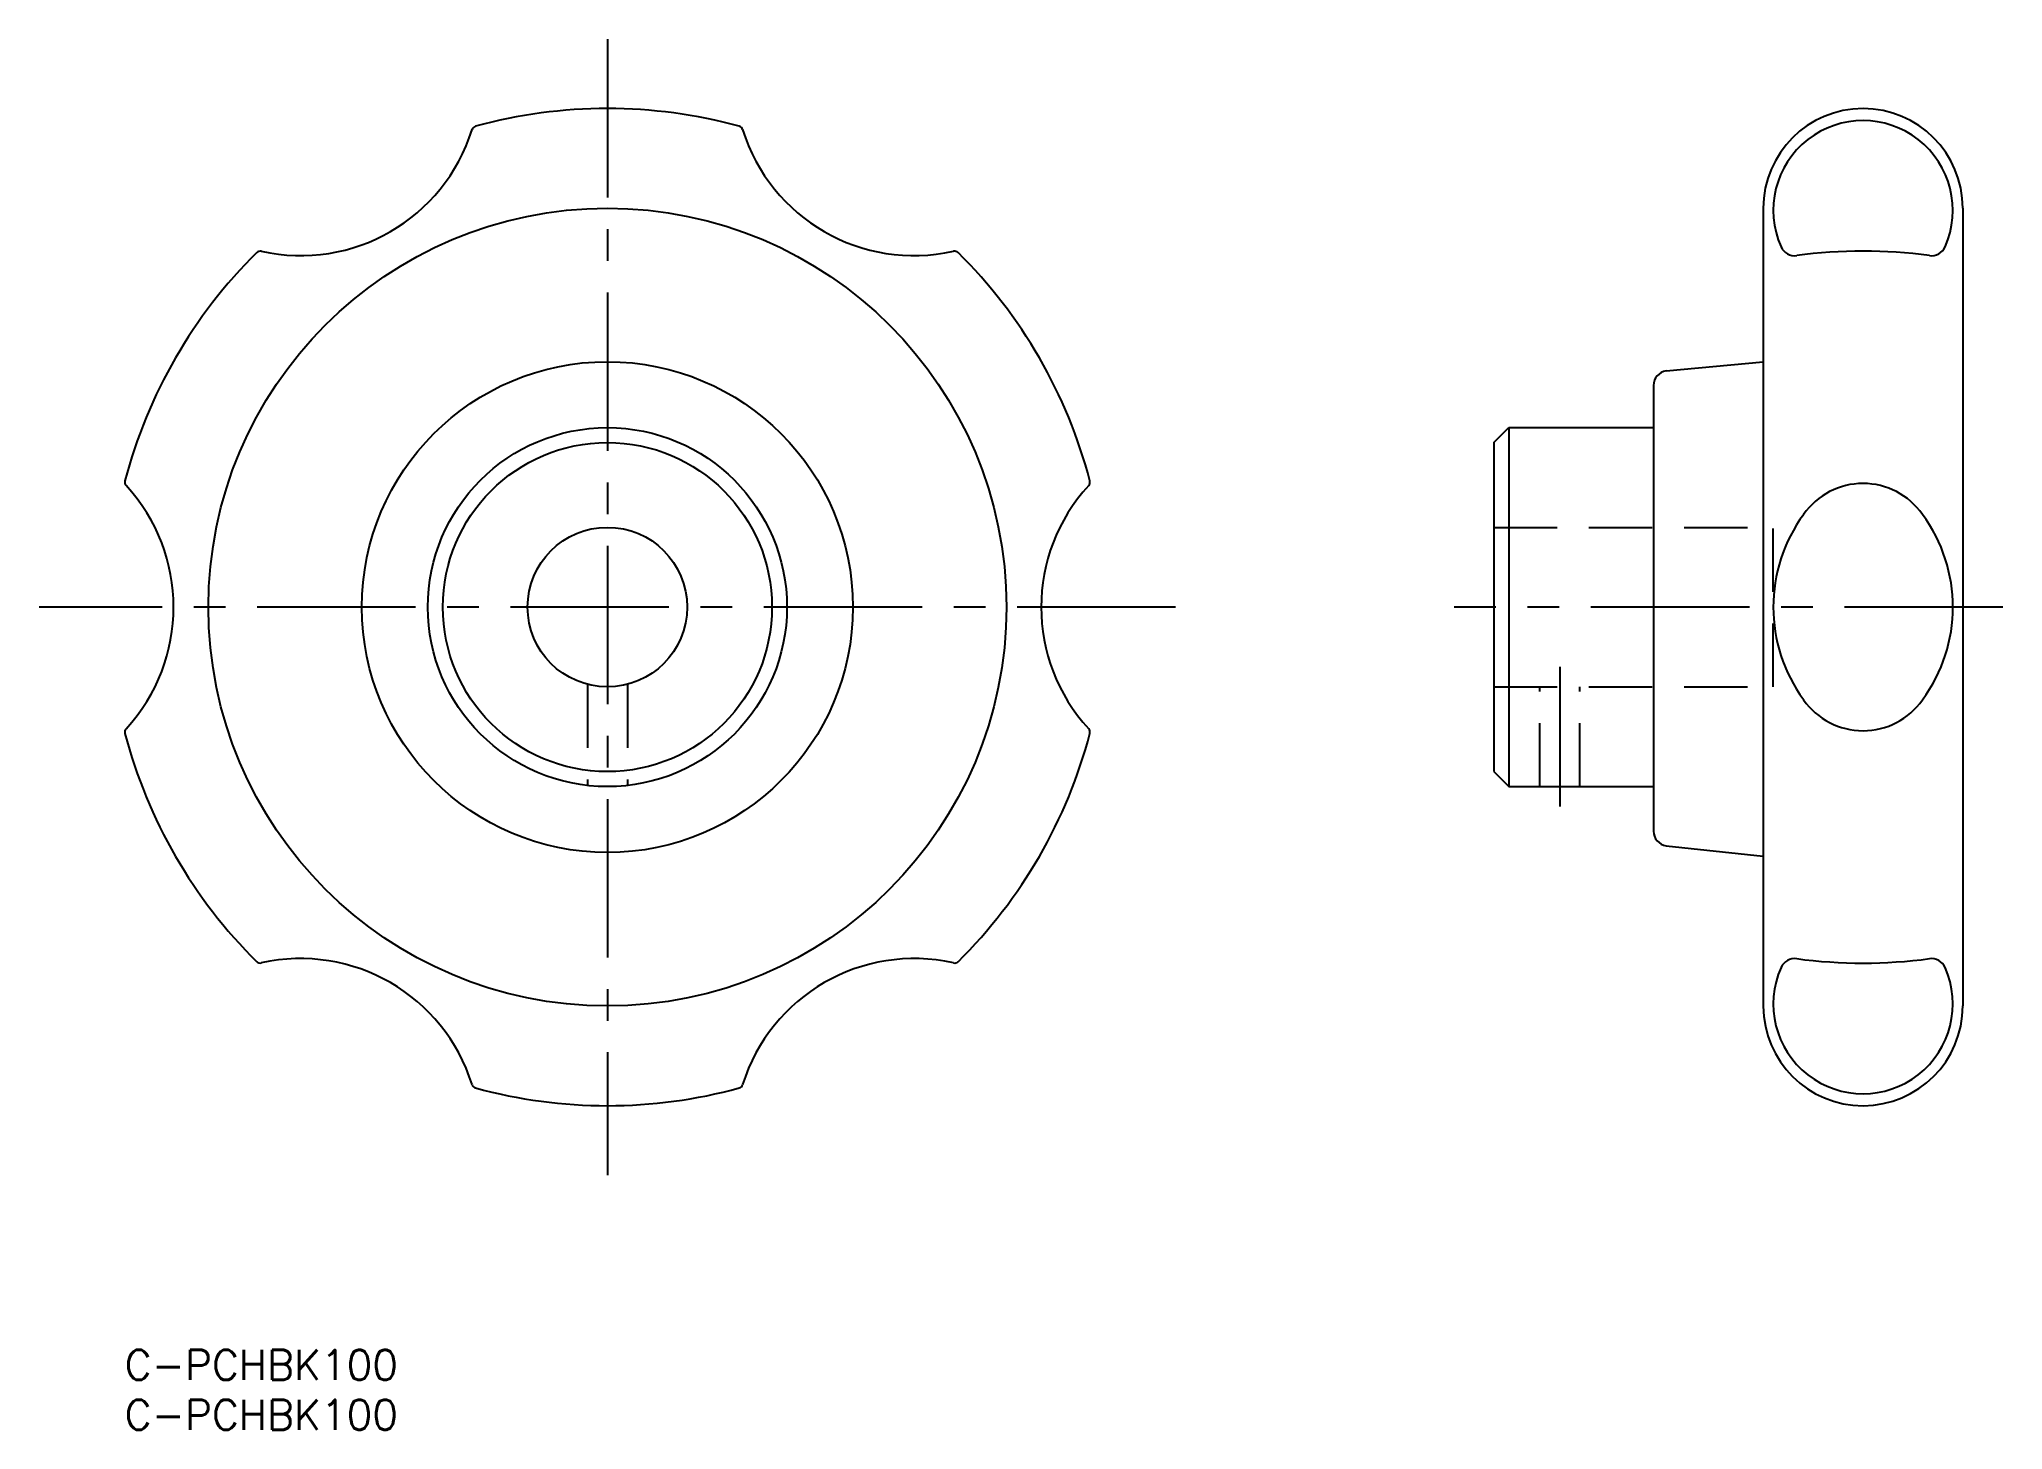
# Model space of a CAD drawing. Extents: x -9 to 188, y -8 to 131.
import ezdxf

# ---------------------------------------------------------------- set-up
doc = ezdxf.new("R2010")
doc.units = 0
doc.header["$LTSCALE"] = 0.5
doc.linetypes.add('CENTER', pattern=[50.8, 31.75, -6.35, 6.35, -6.35])
doc.linetypes.add('DASHED', pattern=[19.05, 12.7, -6.35])
doc.layers.get('0').update_dxf_attribs({"linetype": 'CONTINUOUS'})
doc.layers.add('CENTER', color=1, linetype='CENTER')
doc.styles.get("Standard").update_dxf_attribs({"font": 'txt.shx', "height": 3, "bigfont": 'bigfont.shx'})

# ---------------------------------------------------------------- blocks, each defined once
blk = doc.blocks.new('*U14')
at = {"color": 7, "linetype": 'CONTINUOUS'}
blk.add_text('C-PCHBK100', height=3, dxfattribs=at).set_placement((0, -3))
blk = doc.blocks.new('*U15')
at = {"color": 7, "linetype": 'CONTINUOUS'}
blk.add_text('C-PCHBK100', height=3, dxfattribs=at).set_placement((0, -8))

msp = doc.modelspace()

# ---------------------------------------------------------------- linework, layer by layer
at = {"color": 7, "linetype": 'CONTINUOUS'}
for p, q in [((164.27, 114.5), (164.27, 34.48)), ((184.27, 114.5), (184.27, 34.5)), ((154.54, 98.2), (164.27, 99.11)), ((153.27, 96.72), (153.27, 52.04)), ((137.27, 91), (138.77, 92.5)), ((137.27, 91), (137.27, 58)), ((138.77, 92.5), (138.77, 56.5)), ((138.77, 92.5), (153.27, 92.5)), ((137.27, 58), (138.77, 56.5)), ((138.77, 56.5), (153.27, 56.5)), ((154.54, 50.56), (164.27, 49.52))]:
    msp.add_line(p, q, dxfattribs=at)
at = {"color": 3, "linetype": 'DASHED'}
for p, q in [((137.27, 82.5), (165.27, 82.5)), ((165.27, 66.5), (165.27, 82.5)), ((46.39, 66.75), (46.39, 56.61)), ((50.39, 66.75), (50.39, 56.61)), ((137.27, 66.5), (165.27, 66.5)), ((141.87, 56.5), (141.87, 66.5)), ((145.87, 56.5), (145.87, 66.5))]:
    msp.add_line(p, q, dxfattribs=at)
at = {"color": 7, "linetype": 'CONTINUOUS'}
for radius in [40, 24.61, 18, 16.5, 8]:
    msp.add_circle((48.39, 74.5), radius, dxfattribs=at)
for centre, radius, start, end in [((48.39, 74.5), 50, 74.6715, 105.3285), ((174.27, 114.5), 10, 0, 180), ((17.64, 127.75), 18, 257.3369, 342.6631), ((35.3, 122.24), 0.5, 105.3285, 162.6631), ((61.47, 122.24), 0.5, 17.3369, 74.6715), ((79.13, 127.75), 18, 197.3369, 282.6631), ((174.27, 114.29), 9, 336.0018, 203.9982), ((167.42, 111.24), 1.5, 203.9982, 277.6454), ((181.12, 111.24), 1.5, 262.3546, 336.0018), ((48.39, 74.5), 50, 134.6715, 165.3285), ((13.59, 109.7), 0.5, 77.3369, 134.6715), ((83.19, 109.7), 0.5, 45.3285, 102.6631), ((48.39, 74.5), 50, 14.6715, 45.3285), ((174.27, 60.2), 50, 82.3546, 97.6454), ((154.77, 96.72), 1.5, 99, 180), ((0.5, 87.03), 0.5, 165.3285, 222.6631), ((-13.1, 74.5), 18, 317.3369, 42.6631), ((109.88, 74.5), 18, 137.3369, 222.6631), ((96.27, 87.03), 0.5, 317.3369, 14.6715), ((174.27, 79.63), 7.27, 34.9972, 145.0028), ((180.98, 74.5), 15.71, 143.7082, 216.2918), ((167.57, 74.5), 15.71, 323.7082, 36.2918), ((174.27, 69.37), 7.27, 214.9972, 325.0028), ((0.5, 61.96), 0.5, 137.3369, 194.6715), ((48.39, 74.5), 50, 194.6715, 225.3285), ((48.39, 74.5), 50, 314.6715, 345.3285), ((96.27, 61.96), 0.5, 345.3285, 42.6631), ((154.77, 52.04), 1.5, 180, 261), ((13.59, 39.3), 0.5, 225.3285, 282.6631), ((17.64, 21.25), 18, 17.3369, 102.6631), ((79.13, 21.25), 18, 77.3369, 162.6631), ((83.19, 39.3), 0.5, 257.3369, 314.6715), ((174.27, 34.7), 9, 156.0018, 23.9982), ((167.42, 37.75), 1.5, 82.3546, 156.0018), ((174.27, 88.8), 50, 262.3546, 277.6454), ((181.12, 37.75), 1.5, 23.9982, 97.6454), ((174.27, 34.5), 10, 180.1258, 0.0013), ((35.3, 26.76), 0.5, 197.3369, 254.6715), ((48.39, 74.5), 50, 254.6715, 285.3285), ((61.47, 26.76), 0.5, 285.3285, 342.6631)]:
    msp.add_arc(centre, radius, start, end, dxfattribs=at)
at = {"layer": 'CENTER', "color": 1, "linetype": 'CENTER'}
for p, q in [((48.39, 131.45), (48.39, 17.54)), ((105.34, 74.5), (-8.57, 74.5)), ((188.27, 74.5), (133.27, 74.5)), ((143.87, 68.5), (143.87, 54.5))]:
    msp.add_line(p, q, dxfattribs=at)

# ---------------------------------------------------------------- block references
at = {"color": 7, "linetype": 'CONTINUOUS'}
for name in ['*U14', '*U15']:
    msp.add_blockref(name, (0, 0), dxfattribs=at)

doc.saveas('drawing.dxf')
